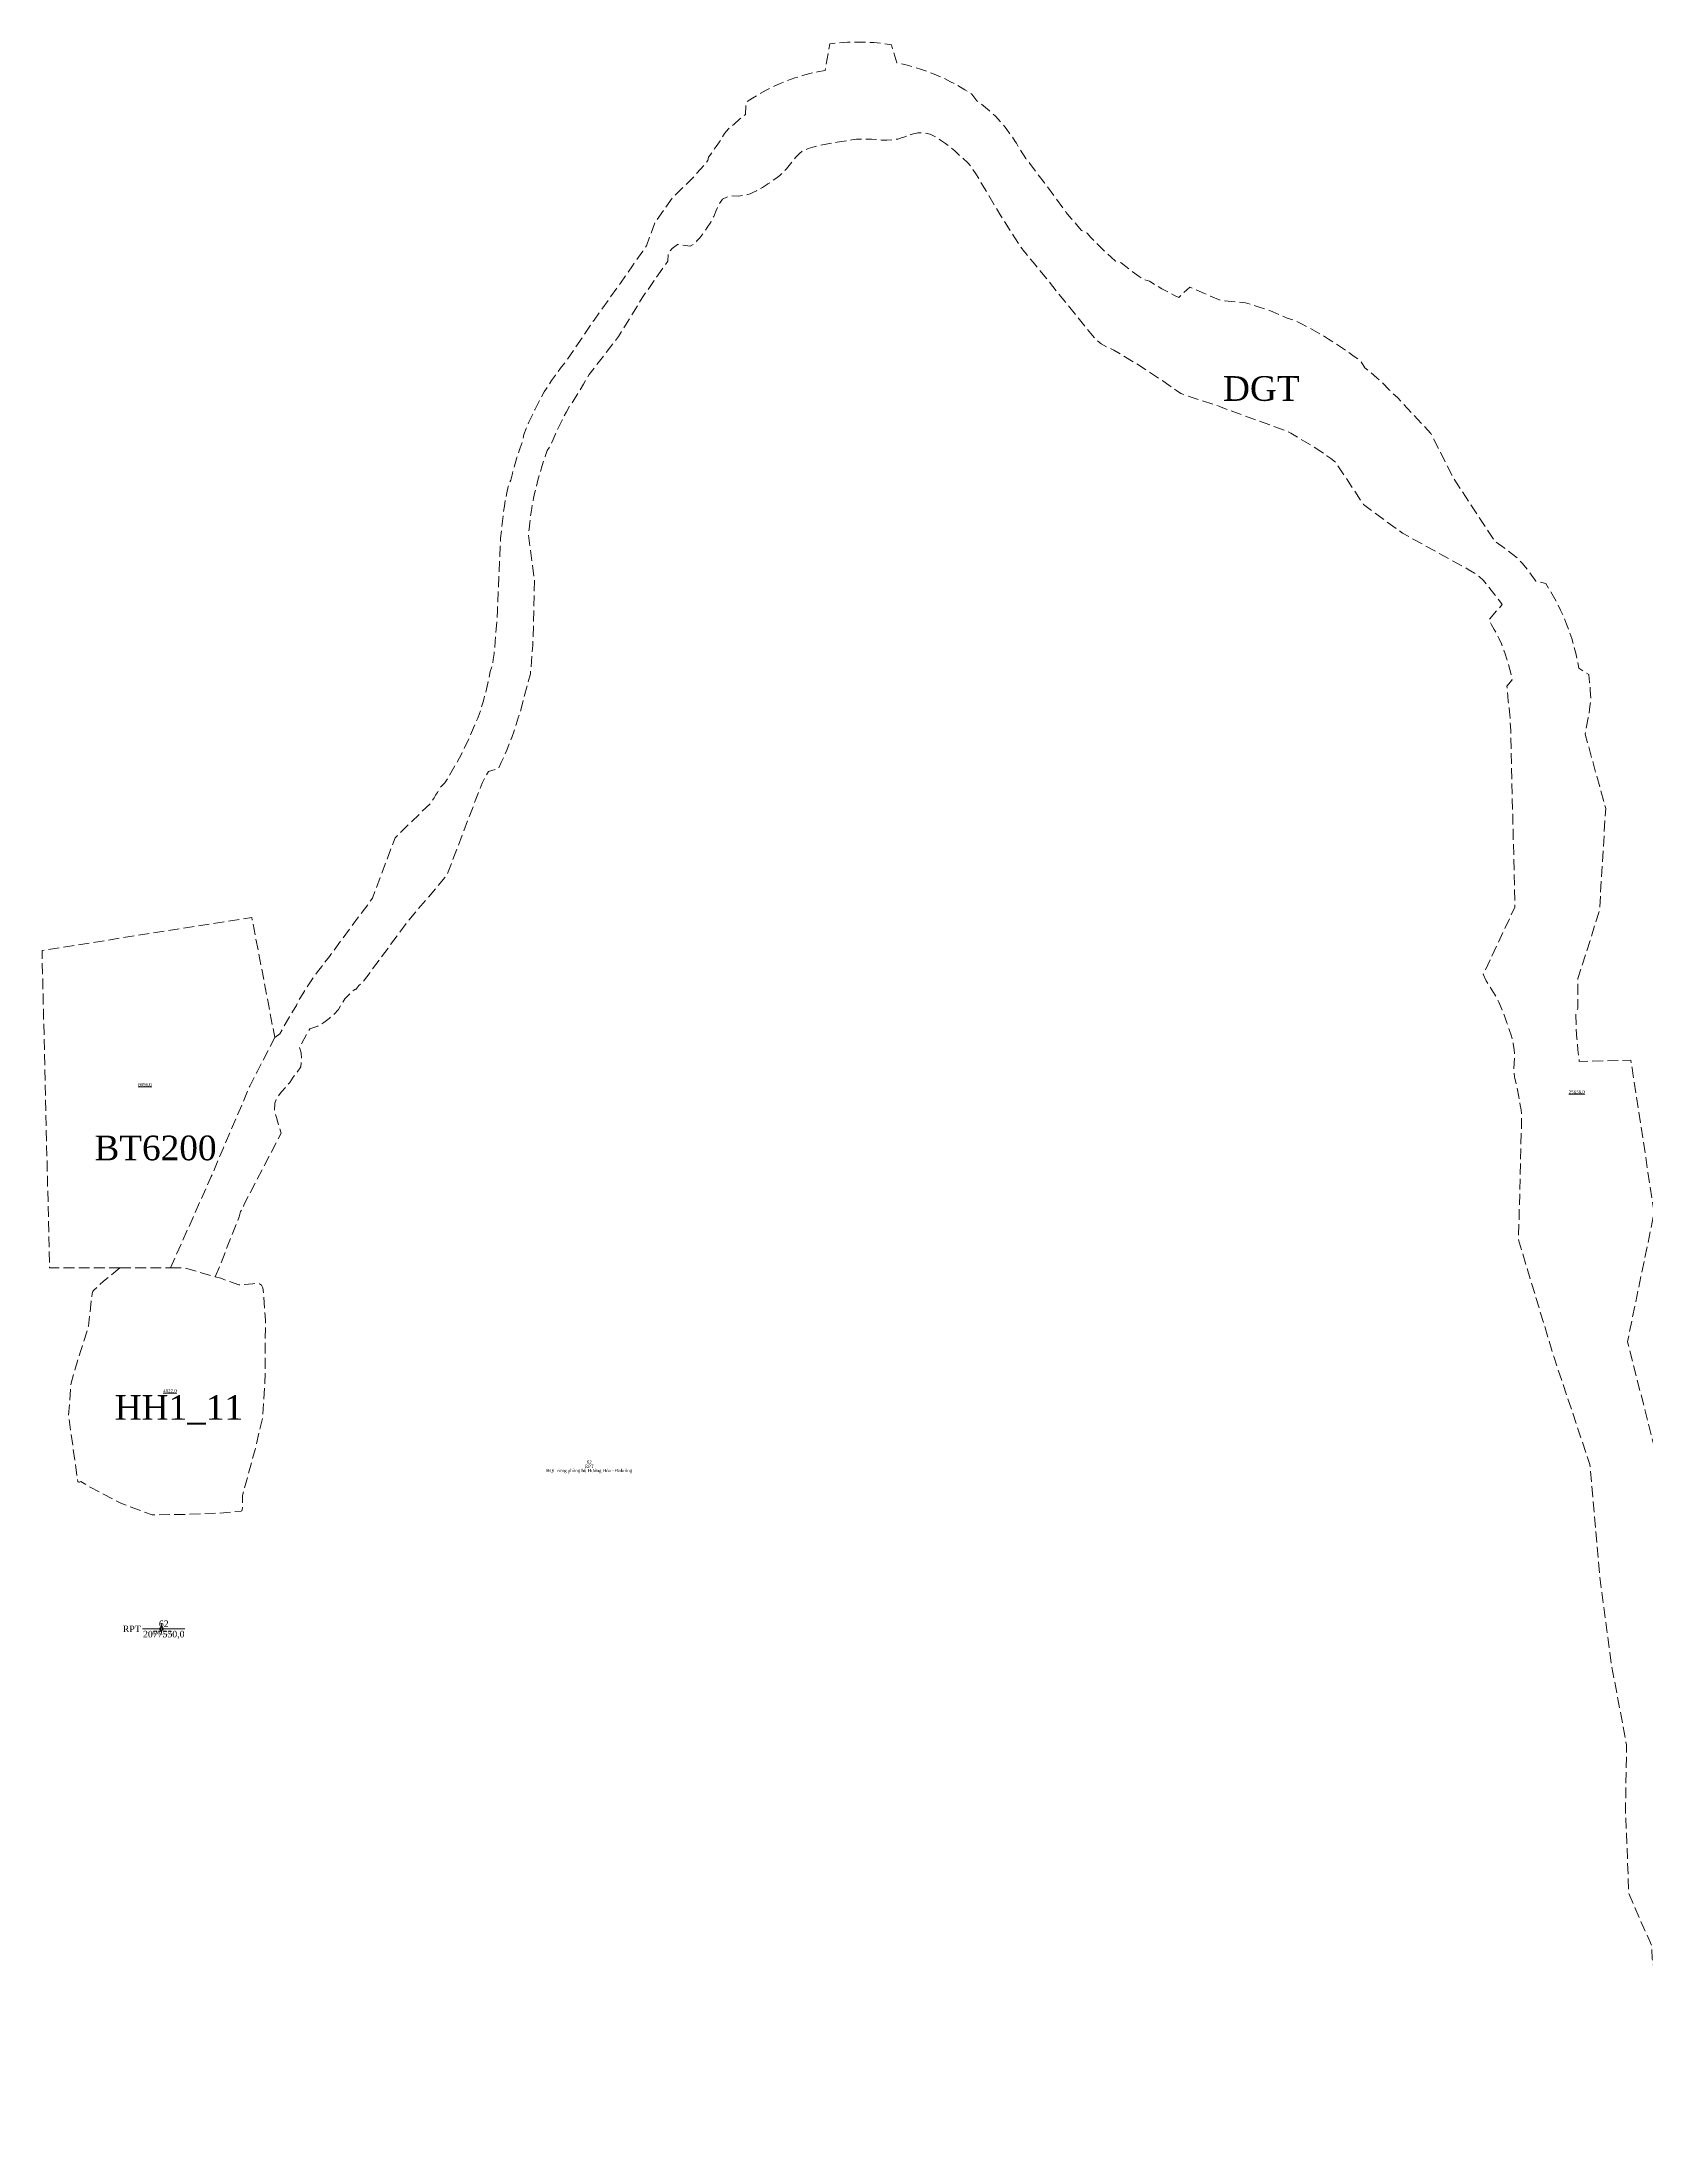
# Model space of a CAD drawing. Header units: metres. Extents: x 543340 to 549474, y 1840490 to 1845220.
# Drawn here: x 544975 to 545471, y 1843715 to 1844365 of the extents above; entities that cross this region are included whole.
import ezdxf
from ezdxf.enums import TextEntityAlignment as Align

# ---------------------------------------------------------------- set-up
doc = ezdxf.new("R2010")
doc.units = ezdxf.units.M
doc.header["$MEASUREMENT"] = 0
doc.linetypes.add('DGN Style 3', pattern=[4.697227, 3.355162, -1.342065])
for name, color, linetype, lineweight in [('Level 11', 7, 'Continuous', 0), ('Level 13', 7, 'Continuous', 0), ('Level 15', 7, 'Continuous', 0), ('Level 19', 7, 'Continuous', 0), ('Level 2', 7, 'Continuous', 0), ('Level 28', 7, 'Continuous', 0), ('Level 30', 7, 'Continuous', 0), ('Level 4', 7, 'Continuous', 0), ('Level 5', 7, 'Continuous', 0)]:
    doc.layers.add(name, color=color, linetype=linetype, lineweight=lineweight)
doc.styles.add('Style-Times New Roman', font='times.ttf')

# ---------------------------------------------------------------- blocks, each defined once
blk = doc.blocks.new('CENTRD')
at = {"layer": 'Level 11', "linetype": 'Continuous', "lineweight": 0}
h = blk.add_hatch(color=1, dxfattribs=at)
edge = h.paths.add_edge_path()
edge.add_arc((0, 0), 1.5, 0, 360)
at = {"layer": 'Level 11', "color": 1, "linetype": 'Continuous', "lineweight": 0}
for p, q in [((-6.25, 0), (-12.5, 0)), ((0, 6.25), (-6.25, 0)), ((-6.25, 0), (0, -6.25)), ((0, 12.5), (0, 6.25)), ((6.25, 0), (0, 6.25)), ((0, -6.25), (6.25, 0)), ((12.5, 0), (6.25, 0)), ((0, -6.25), (0, -12.5))]:
    blk.add_line(p, q, dxfattribs=at)
blk = doc.blocks.new('N_THUA_1')
at = {"layer": 'Level 13', "color": 1, "linetype": 'Continuous', "lineweight": 0}
blk.add_line((-5.85, 0), (7.22, 0), dxfattribs=at)
at = {"layer": 'Level 13', "color": 5, "linetype": 'Continuous', "lineweight": 0, "style": 'Style-Times New Roman'}
blk.add_text('62', height=2, dxfattribs=at).set_placement((0.68, 1.6), align=Align.MIDDLE_CENTER)
at = {"layer": 'Level 2', "color": 3, "linetype": 'Continuous', "lineweight": 0, "style": 'Style-Times New Roman'}
blk.add_text('RPT', height=2, dxfattribs=at).set_placement((-6.45, 0), align=Align.MIDDLE_RIGHT)
at = {"layer": 'Level 4', "color": 1, "linetype": 'Continuous', "lineweight": 0, "style": 'Style-Times New Roman'}
blk.add_text('2077550,0', height=2, dxfattribs=at).set_placement((0.68, -1.6), align=Align.MIDDLE_CENTER)

msp = doc.modelspace()

# ---------------------------------------------------------------- linework, layer by layer
at = {"layer": 'Level 30', "color": 5, "linetype": 'DGN Style 3', "lineweight": 13, "flags": 128}
for points in [[(545046.89, 1844057.26), (545048.44, 1844058.37), (545049.42, 1844060.15), (545051.46, 1844063.68), (545052.51, 1844065.43), (545053.57, 1844067.17), (545054.42, 1844069.05), (545055.52, 1844070.77), (545057.77, 1844074.18), (545058.92, 1844075.87), (545060.11, 1844077.53), (545061.35, 1844079.16), (545061.66, 1844079.56), (545063.79, 1844082.34), (545077.13, 1844100.33), (545084.11, 1844119.08), (545095.12, 1844129.75), (545096.19, 1844131.45), (545096.65, 1844132.26), (545097.22, 1844133.08), (545098.16, 1844134.69), (545099.46, 1844136.07), (545100.54, 1844137.6), (545104.8, 1844145.16), (545107.04, 1844150.01), (545108.39, 1844153.06), (545109.71, 1844156.02), (545110.22, 1844157.55), (545110.25, 1844157.54), (545110.9, 1844159.58), (545111.43, 1844161.39), (545111.92, 1844163.2), (545112.38, 1844165.02), (545112.8, 1844166.85), (545113.18, 1844168.69), (545113.53, 1844170.53), (545114.23, 1844172.32), (545114.51, 1844174.19), (545114.74, 1844176.06), (545114.94, 1844177.94), (545115.1, 1844179.82), (545115.37, 1844183.58), (545115.57, 1844185.94), (545115.8, 1844189.43), (545116.77, 1844211.75), (545117.61, 1844219.45), (545117.93, 1844221.62), (545118.27, 1844223.68), (545118.66, 1844225.74), (545119.09, 1844227.79), (545119.89, 1844229.75), (545120.4, 1844231.77), (545120.95, 1844233.78), (545121.83, 1844236.74), (545122.83, 1844239.75), (545123.54, 1844241.71), (545123.93, 1844243.8), (545124.72, 1844245.74), (545125.55, 1844247.66), (545126.41, 1844249.56), (545127.32, 1844251.45), (545128.26, 1844253.32), (545129.24, 1844255.17), (545130.25, 1844257), (545131.45, 1844258.72), (545132.54, 1844260.51), (545133.71, 1844262.24), (545135.27, 1844264.33), (545137.42, 1844267.11), (545145.7, 1844279.27), (545153.87, 1844290.67), (545157.55, 1844296.04), (545157.56, 1844296.04), (545160.74, 1844300.59), (545161.93, 1844302.24), (545164.5, 1844309.47), (545169.95, 1844317.08), (545176.95, 1844324.02), (545178.62, 1844325.94), (545178.63, 1844325.93), (545179.62, 1844327.06), (545180.88, 1844328.61), (545181.12, 1844329.66), (545183.46, 1844332.92), (545184.45, 1844334.37), (545184.63, 1844334.6), (545186.05, 1844336.98), (545187.23, 1844338.38), (545189.05, 1844339.87), (545190.73, 1844341.45), (545192.54, 1844342.87), (545192.74, 1844346.62), (545194.75, 1844347.96), (545196.82, 1844349.21), (545198.94, 1844350.38), (545201.1, 1844351.46), (545203.31, 1844352.46), (545205.55, 1844353.36), (545207.82, 1844354.18), (545210.13, 1844354.91), (545212.47, 1844355.54), (545214.82, 1844356.07), (545217.2, 1844356.52), (545218.61, 1844364.77), (545221.33, 1844365.06), (545224.06, 1844365.23), (545226.79, 1844365.3), (545229.69, 1844365.25), (545232.26, 1844365.11), (545234.99, 1844364.84), (545237.7, 1844364.47), (545239.37, 1844358.83), (545241.84, 1844358.29), (545244.28, 1844357.65), (545246.7, 1844356.91), (545249.08, 1844356.08), (545251.43, 1844355.16), (545253.75, 1844354.14), (545256.01, 1844353.02), (545258.24, 1844351.82), (545260.41, 1844350.53), (545262.53, 1844349.16), (545264.15, 1844347.1), (545266.13, 1844345.58), (545268.05, 1844343.98), (545269.9, 1844342.31), (545271.61, 1844340.49), (545273.17, 1844338.54), (545274.65, 1844336.53), (545276.03, 1844334.48), (545276.37, 1844333.96), (545279.24, 1844329.23), (545280.52, 1844327.69), (545285.02, 1844321.71), (545291.75, 1844312.58), (545293.24, 1844310.81), (545295.41, 1844308.36), (545296.54, 1844307), (545298.27, 1844306.16), (545299.44, 1844304.85), (545300.64, 1844303.57), (545301.87, 1844302.31), (545303.12, 1844301.08), (545304.39, 1844299.87), (545305.69, 1844298.69), (545307.01, 1844297.53), (545308.82, 1844296.96), (545310.17, 1844295.87), (545311.55, 1844294.8), (545312.95, 1844293.76), (545314.37, 1844292.75), (545315.81, 1844291.77), (545317.56, 1844291.27), (545319.02, 1844290.36), (545321.41, 1844288.95), (545323.53, 1844287.78), (545325.07, 1844286.98), (545326.62, 1844286.22), (545330, 1844289.46), (545331.51, 1844288.79), (545334.53, 1844287.49), (545336.41, 1844286.64), (545339.63, 1844285.27), (545347.2, 1844284.58), (545351.21, 1844283.39), (545353.48, 1844282.64), (545355.72, 1844281.78), (545357.92, 1844280.85), (545360.1, 1844279.86), (545362.43, 1844279.17), (545364.58, 1844278.1), (545366.7, 1844276.98), (545368.81, 1844275.83), (545370.89, 1844274.63), (545372.95, 1844273.39), (545374.98, 1844272.11), (545376.98, 1844270.79), (545378.96, 1844269.42), (545380.91, 1844268.02), (545382.84, 1844266.59), (545384.22, 1844264.47), (545386.07, 1844262.96), (545387.89, 1844261.42), (545389.64, 1844259.8), (545391.74, 1844257.68), (545392.77, 1844256.59), (545394.28, 1844255.27), (545404.6, 1844244.15), (545411.71, 1844230.13), (545424.37, 1844210.79), (545427.28, 1844208.76), (545427.73, 1844208.43), (545429.55, 1844207.04), (545431.34, 1844205.58), (545432.91, 1844203.92), (545434.36, 1844202.15), (545435.76, 1844200.33), (545437.09, 1844198.47), (545440.17, 1844197.73), (545441.41, 1844195.72), (545442.59, 1844193.68), (545443.7, 1844191.59), (545444.74, 1844189.47), (545445.7, 1844187.32), (545446.6, 1844185.13), (545447.42, 1844182.92), (545448.17, 1844180.68), (545448.84, 1844178.41), (545449.43, 1844176.13), (545449.95, 1844173.82), (545450.4, 1844171.5), (545453.43, 1844169.54), (545453.73, 1844167.11), (545453.94, 1844164.67), (545454.08, 1844162.22), (545453.83, 1844159.77), (545453.5, 1844157.33), (545453.31, 1844156.13), (545452.34, 1844151.16), (545458.7, 1844128.14), (545456.78, 1844096.44), (545450.07, 1844075.53), (545450.1, 1844069.87), (545450.08, 1844066.23), (545449.43, 1844064.4), (545449.55, 1844060.74), (545449.8, 1844056.83), (545450.1, 1844053.44), (545450.52, 1844049.8), (545466.49, 1844050.23), (545466.87, 1844047.81), (545467.23, 1844045.43), (545467.51, 1844043.42), (545473.71, 1844003.08), (545465.44, 1843963.1), (545474.09, 1843929.17), (545493.89, 1843895.95), (545498.09, 1843867.82), (545493.94, 1843841.48), (545497.31, 1843821.93), (545499.34, 1843796.01), (545502.47, 1843779.51), (545502.85, 1843777.23), (545503.42, 1843774.37), (545503.67, 1843772.82), (545503.94, 1843771.27), (545503.72, 1843769.62), (545504.06, 1843768.07), (545504.43, 1843766.54), (545504.83, 1843765.01), (545505.73, 1843761.97), (545506.22, 1843760.47), (545506.74, 1843758.97), (545507.3, 1843757.49), (545507.88, 1843756.02), (545508.72, 1843754.66), (545509.36, 1843753.22), (545510.03, 1843751.79), (545510.67, 1843750.34), (545511.46, 1843748.53), (545512.09, 1843747.16), (545513.11, 1843745.44), (545514.33, 1843743.11)], [(545028.44, 1843983.22), (545029.87, 1843986.51), (545035.9, 1844001.8), (545036.32, 1844003.38), (545036.95, 1844004.46), (545037.34, 1844005.45), (545048.83, 1844027.65), (545048.07, 1844030.1), (545047.38, 1844032.45), (545046.82, 1844034.78), (545046.87, 1844036.88), (545047.66, 1844038.68), (545048.86, 1844040.28), (545050.24, 1844041.8), (545051.53, 1844043.35), (545052.53, 1844045.02), (545053.86, 1844046.53), (545054.95, 1844048.14), (545055.16, 1844050.22), (545055.07, 1844052.47), (545054.48, 1844054.17), (545056.77, 1844058.25), (545057.77, 1844059.95), (545060.18, 1844060.79), (545062.12, 1844061.89), (545063.74, 1844063.16), (545065.27, 1844064.47), (545066.57, 1844065.92), (545068.55, 1844069.23), (545069.94, 1844070.6), (545071.37, 1844071.94), (545071.88, 1844072.17), (545072, 1844072.08), (545072.87, 1844073.31), (545074.38, 1844074.68), (545087.68, 1844092.7), (545100.15, 1844107.48), (545111.03, 1844135.96), (545112.03, 1844137.77), (545113, 1844139.59), (545116.06, 1844140.4), (545116.97, 1844142.31), (545117.84, 1844144.24), (545118.67, 1844146.18), (545119.47, 1844148.14), (545120.23, 1844150.11), (545120.94, 1844152.11), (545121.62, 1844154.11), (545122.25, 1844156.13), (545122.85, 1844158.16), (545123.41, 1844160.2), (545123.92, 1844162.25), (545125.99, 1844169.78), (545126.74, 1844178.61), (545127.28, 1844198.66), (545125.4, 1844212.66), (545125.57, 1844214.58), (545125.77, 1844216.49), (545126.01, 1844218.4), (545126.3, 1844220.3), (545126.61, 1844222.2), (545126.97, 1844224.09), (545127.36, 1844225.97), (545128.31, 1844229.7), (545128.81, 1844231.55), (545129.63, 1844234.28), (545130.55, 1844237.05), (545131.2, 1844238.86), (545132.29, 1844240.49), (545133.01, 1844242.27), (545133.77, 1844244.02), (545134.56, 1844245.77), (545135.39, 1844247.49), (545136.25, 1844249.2), (545137.14, 1844250.89), (545138.07, 1844252.57), (545139.21, 1844254.11), (545141.18, 1844257.38), (545142.39, 1844259.45), (545142.39, 1844259.45), (545144.21, 1844262.45), (545153.2, 1844274.12), (545160.56, 1844286.09), (545164.24, 1844291.45), (545164.25, 1844291.44), (545167.36, 1844295.88), (545168.51, 1844297.48), (545168.64, 1844299.83), (545169.82, 1844301.42), (545171.45, 1844302.67), (545175.45, 1844302.1), (545177.17, 1844303.23), (545177.53, 1844303.58), (545177.41, 1844303.67), (545178.46, 1844304.7), (545179.62, 1844306.26), (545180.72, 1844307.88), (545181.78, 1844309.53), (545182.71, 1844311.3), (545183.48, 1844313.2), (545184.3, 1844315.07), (545185.47, 1844316.65), (545187.38, 1844317.59), (545188.05, 1844317.65), (545190.33, 1844317.64), (545193, 1844317.96), (545193.99, 1844318.34), (545195.05, 1844318.82), (545195.96, 1844319.27), (545196.95, 1844319.81), (545197.81, 1844320.3), (545199.32, 1844321.29), (545199.5, 1844321.39), (545201.97, 1844323.08), (545203.12, 1844323.97), (545204.2, 1844324.93), (545205.18, 1844326.04), (545206.93, 1844328.23), (545208.1, 1844329.71), (545209.22, 1844330.84), (545210.49, 1844331.74), (545211.92, 1844332.33), (545213.36, 1844332.76), (545213.4, 1844332.78), (545214.9, 1844333.14), (545216.4, 1844333.46), (545220.89, 1844334.29), (545225.4, 1844335.01), (545226.93, 1844335.19), (545228.55, 1844335.27), (545230, 1844335.26), (545231.54, 1844335.19), (545234.64, 1844334.97), (545236.23, 1844334.92), (545237.87, 1844334.99), (545239.63, 1844335.28), (545241.05, 1844335.7), (545241.58, 1844335.87), (545243.7, 1844336.63), (545245.84, 1844337.15), (545247.84, 1844337.16), (545249.69, 1844336.74), (545251.36, 1844335.95), (545252.9, 1844334.95), (545254.4, 1844333.89), (545255.86, 1844332.77), (545257.27, 1844331.59), (545261.36, 1844327.86), (545262.53, 1844326.43), (545263.81, 1844324.5), (545267.71, 1844318.06), (545271.5, 1844311.54), (545277.63, 1844301.95), (545278.83, 1844300.36), (545279.06, 1844300.14), (545280.2, 1844298.74), (545281.58, 1844297.13), (545299.38, 1844275.11), (545300.85, 1844273.36), (545302.54, 1844271.9), (545304.51, 1844270.86), (545306.54, 1844269.94), (545308.46, 1844268.84), (545314.11, 1844265.35), (545321.67, 1844260.44), (545323.57, 1844259.13), (545325.94, 1844257.41), (545327.24, 1844256.57), (545329.09, 1844255.82), (545337.98, 1844252.9), (545339.05, 1844252.56), (545339.76, 1844252.28), (545359.63, 1844245.01), (545361.28, 1844244.26), (545367.47, 1844240.54), (545370.56, 1844238.59), (545372.45, 1844237.29), (545373.68, 1844236.41), (545375.23, 1844235.13), (545383.78, 1844222.13), (545395.82, 1844213.32), (545416.16, 1844202.11), (545418.14, 1844200.92), (545419.56, 1844199.92), (545420.9, 1844198.62), (545422.04, 1844197.12), (545424.42, 1844194.25), (545425.56, 1844192.77), (545426.65, 1844191.25), (545422.52, 1844186.37), (545423.39, 1844184.96), (545424.22, 1844183.52), (545425, 1844182.05), (545425.73, 1844180.56), (545426.41, 1844179.04), (545427.04, 1844177.5), (545427.62, 1844175.95), (545428.14, 1844174.37), (545428.62, 1844172.78), (545429.04, 1844171.17), (545429.4, 1844169.55), (545429.71, 1844167.91), (545428.12, 1844166.01), (545428.31, 1844164.43), (545428.45, 1844162.83), (545428.54, 1844161.24), (545428.78, 1844159.64), (545428.96, 1844158.03), (545429.03, 1844157.22), (545429.3, 1844152.2), (545430.62, 1844097.61), (545420.83, 1844076.84), (545421.73, 1844074.8), (545424.51, 1844070.35), (545425.63, 1844068.18), (545426.54, 1844066.04), (545427.36, 1844063.92), (545428.14, 1844061.83), (545428.86, 1844059.74), (545429.52, 1844057.67), (545430.03, 1844055.61), (545430.09, 1844055.32), (545430.38, 1844053.53), (545430.49, 1844051.44), (545430.34, 1844049.32), (545430.23, 1844047.19), (545430.52, 1844045.11), (545431.83, 1844038.93), (545432.28, 1844036.35), (545432.5, 1844034.86), (545432.71, 1844032.87), (545431.72, 1843994.66), (545442.62, 1843958.52), (545453.8, 1843925.1), (545456.91, 1843890.21), (545460.39, 1843863.66), (545465.16, 1843838.31), (545464.82, 1843818.35), (545465.85, 1843792.32), (545472.88, 1843776.24), (545473.12, 1843772.1), (545474.22, 1843765.97), (545475.49, 1843761.55), (545475.91, 1843759.35), (545476.46, 1843757.25), (545477.05, 1843755.17), (545477.69, 1843753.09), (545478.37, 1843751.03), (545479.08, 1843748.98), (545479.84, 1843746.94), (545480.64, 1843744.92), (545480.71, 1843742.59), (545481.6, 1843740.59), (545482.52, 1843738.61), (545483.54, 1843736.67), (545484.92, 1843734.31), (545485.71, 1843733.03), (545486.58, 1843731.23), (545491.61, 1843718.12), (545492.86, 1843715.46)], [(544999, 1843985.94), (544977.21, 1843985.94), (544974.87, 1844084.19), (545039.79, 1844094.35), (545046.89, 1844057.26)], [(545014.61, 1843985.94), (545027.24, 1844014.19), (545031.02, 1844023.08), (545036.77, 1844036.62), (545037.07, 1844037.33), (545039.14, 1844042.2), (545041.16, 1844046.12), (545041.52, 1844046.81), (545046.89, 1844057.26)], [(545028.44, 1843983.22), (545030.17, 1843982.73), (545035.78, 1843980.68), (545040.13, 1843981.04), (545041.5, 1843981.12), (545042.14, 1843981.02), (545042.79, 1843980.6), (545043.23, 1843979.8), (545043.99, 1843969.77), (545043.86, 1843950.18), (545043.14, 1843939.68), (545040.79, 1843929.8), (545036.88, 1843915.55), (545036.85, 1843911.08), (545036.7, 1843910.79), (545036.51, 1843910.7), (545029.62, 1843910.06), (545019.24, 1843909.68), (545008.91, 1843909.5), (544999.23, 1843913.11), (544989.79, 1843918.07), (544986.86, 1843919.8), (544986.45, 1843919.66), (544986.27, 1843919.66), (544986.08, 1843919.7), (544985.94, 1843919.9), (544983.07, 1843940.25), (544983.87, 1843950.24), (544986.73, 1843960.11), (544989.09, 1843967.21), (544989.11, 1843967.54), (544989.21, 1843967.95), (544990.38, 1843978.02), (544990.47, 1843978.33), (544990.62, 1843978.64), (544990.85, 1843978.91), (544993.87, 1843981.82), (544999, 1843985.94)], [(544999, 1843985.94), (545013.85, 1843985.94), (545014.61, 1843985.94)], [(545014.61, 1843985.94), (545018.88, 1843985.94), (545028.44, 1843983.22)]]:
    msp.add_lwpolyline(points, dxfattribs=at)

# ---------------------------------------------------------------- block references
at = {"layer": 'Level 11', "color": 1, "linetype": 'Continuous', "lineweight": 0, "xscale": 0.1, "yscale": 0.1, "zscale": 0.1}
msp.add_blockref('CENTRD', (545011.86, 1843874.24), dxfattribs=at)
at = {"layer": 'Level 2', "color": 3, "linetype": 'Continuous', "lineweight": 0}
msp.add_blockref('N_THUA_1', (545011.86, 1843874.24), dxfattribs=at)

# ---------------------------------------------------------------- texts
at = {"layer": 'Level 15', "color": 1, "linetype": 'Continuous', "lineweight": 0, "insert": (545144.19, 1843924.4), "char_height": 1, "attachment_point": 5, "line_spacing_factor": 0.790495, "style": 'Style-Times New Roman'}
msp.add_mtext('62\\PRPT\\PBQL rừng phòng hộ Hướng Hóa - Đakrông', dxfattribs=at)
at = {"layer": 'Level 19', "color": 2, "linetype": 'Continuous', "lineweight": 0, "insert": (545011.86, 1843874.24), "char_height": 1, "attachment_point": 5, "line_spacing_factor": 0.790495, "style": 'Style-Times New Roman'}
msp.add_mtext('1\\P62\\PBĐ015755', dxfattribs=at)
at = {"layer": 'Level 28', "color": 1, "lineweight": 0, "style": 'Style-Times New Roman'}
for s, p in [('DGT', (545340.29, 1844254.26)), ('BT6200', (544991.09, 1844019.25)), ('HH1_11', (544997.37, 1843938.95))]:
    msp.add_text(s, height=7.634, dxfattribs=at).set_placement(p)
at = {"layer": 'Level 5', "color": 5, "linetype": 'Continuous', "lineweight": 0, "style": 'Style-Times New Roman'}
for s, p in [('%%u6056,0%%U', (545006.7, 1844042.68)), ('%%u25656,0%%U', (545449.75, 1844040.38)), ('%%u4022,0%%U', (545014.47, 1843947.93))]:
    msp.add_text(s, height=1, dxfattribs=at).set_placement(p, align=Align.MIDDLE_CENTER)

doc.saveas('drawing.dxf')
